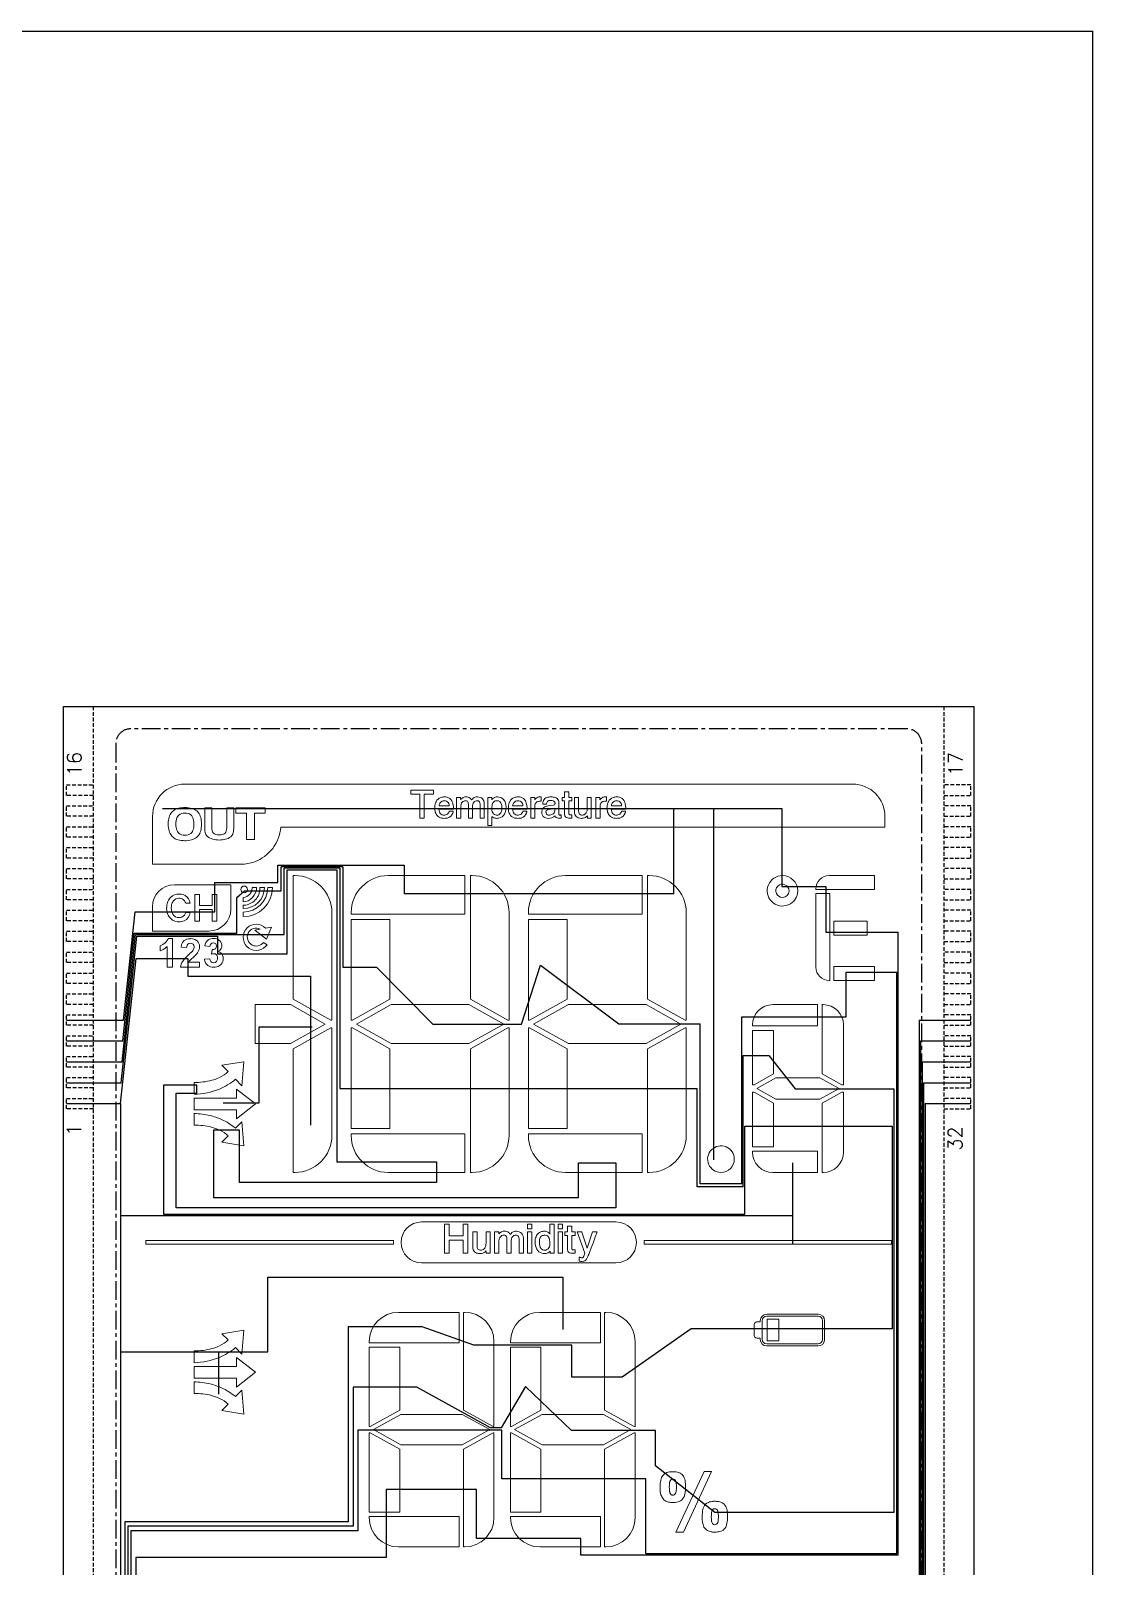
# Model space of a CAD drawing. Header units: millimetres. Extents: x 406 to 1082, y -777 to -474.
# Drawn here: x 823.5 to 894.7, y -701.9 to -599 of the extents above; entities that cross this region are included whole.
import ezdxf
from ezdxf.enums import TextEntityAlignment as Align

# ---------------------------------------------------------------- set-up
doc = ezdxf.new("R2010")
doc.units = ezdxf.units.MM
doc.linetypes.add('CENTER', pattern=[2, 1.25, -0.25, 0.25, -0.25])
doc.linetypes.add('HIDDEN', pattern=[0.375, 0.25, -0.125])
doc.layers.add('COM', color=1, linetype='Continuous')
doc.layers.add('SPEC', color=2, linetype='Continuous')
doc.styles.add('ROMANS', font='ROMANS.shx')

msp = doc.modelspace()

# ---------------------------------------------------------------- linework, layer by layer
msp.add_lwpolyline([(886.711, -644.302), (886.711, -729.302), (825.711, -729.302), (825.711, -644.302)], close=True)
at = {"linetype": 'HIDDEN'}
for points in [[(827.711, -729.302), (827.711, -644.302)], [(884.711, -729.302), (884.711, -644.302)], [(827.711, -650.262), (825.911, -650.262), (825.911, -649.562), (827.711, -649.562)], [(884.711, -650.262), (886.511, -650.262), (886.511, -649.562), (884.711, -649.562)], [(827.711, -651.662), (825.911, -651.662), (825.911, -650.962), (827.711, -650.962)], [(884.711, -651.662), (886.511, -651.662), (886.511, -650.962), (884.711, -650.962)], [(827.711, -653.062), (825.911, -653.062), (825.911, -652.362), (827.711, -652.362)], [(884.711, -653.062), (886.511, -653.062), (886.511, -652.362), (884.711, -652.362)], [(827.711, -654.462), (825.911, -654.462), (825.911, -653.762), (827.711, -653.762)], [(884.711, -654.462), (886.511, -654.462), (886.511, -653.762), (884.711, -653.762)], [(827.711, -655.862), (825.911, -655.862), (825.911, -655.162), (827.711, -655.162)], [(884.711, -655.862), (886.511, -655.862), (886.511, -655.162), (884.711, -655.162)], [(827.711, -657.262), (825.911, -657.262), (825.911, -656.562), (827.711, -656.562)], [(884.711, -657.262), (886.511, -657.262), (886.511, -656.562), (884.711, -656.562)], [(827.711, -658.662), (825.911, -658.662), (825.911, -657.962), (827.711, -657.962)], [(884.711, -658.662), (886.511, -658.662), (886.511, -657.962), (884.711, -657.962)], [(827.711, -660.062), (825.911, -660.062), (825.911, -659.362), (827.711, -659.362)], [(884.711, -660.062), (886.511, -660.062), (886.511, -659.362), (884.711, -659.362)], [(827.711, -661.462), (825.911, -661.462), (825.911, -660.762), (827.711, -660.762)], [(884.711, -661.462), (886.511, -661.462), (886.511, -660.762), (884.711, -660.762)], [(827.711, -662.862), (825.911, -662.862), (825.911, -662.162), (827.711, -662.162)], [(884.711, -662.862), (886.511, -662.862), (886.511, -662.162), (884.711, -662.162)], [(827.711, -664.262), (825.911, -664.262), (825.911, -663.562), (827.711, -663.562)], [(884.711, -664.262), (886.511, -664.262), (886.511, -663.562), (884.711, -663.562)], [(827.711, -665.662), (825.911, -665.662), (825.911, -664.962), (827.711, -664.962)], [(884.711, -665.662), (886.511, -665.662), (886.511, -664.962), (884.711, -664.962)], [(827.711, -667.062), (825.911, -667.062), (825.911, -666.362), (827.711, -666.362)], [(884.711, -667.062), (886.511, -667.062), (886.511, -666.362), (884.711, -666.362)], [(827.711, -668.462), (825.911, -668.462), (825.911, -667.762), (827.711, -667.762)], [(884.711, -668.462), (886.511, -668.462), (886.511, -667.762), (884.711, -667.762)], [(827.711, -669.862), (825.911, -669.862), (825.911, -669.162), (827.711, -669.162)], [(884.711, -669.862), (886.511, -669.862), (886.511, -669.162), (884.711, -669.162)], [(827.711, -671.262), (825.911, -671.262), (825.911, -670.562), (827.711, -670.562)], [(884.711, -671.262), (886.511, -671.262), (886.511, -670.562), (884.711, -670.562)]]:
    msp.add_lwpolyline(points, dxfattribs=at)
at = {"linetype": 'CENTER'}
msp.add_lwpolyline([(829.211, -646.802), (829.211, -726.802, 0.4142136), (830.211, -727.802), (882.211, -727.802, 0.4142136), (883.211, -726.802), (883.211, -646.802, 0.4142136), (882.211, -645.802), (830.211, -645.802, 0.4142136)], format="xyb", close=True, dxfattribs=at)
at = {"lineweight": 9}
for points in [[(837.593, -654.87, 0.0871092), (838.504, -654.711, 0.2946703), (840.264, -652.393), (880.749, -652.393), (880.749, -651.671, 0.4141296), (878.584, -649.506), (833.84, -649.506, 0.4141209), (831.675, -651.671), (831.675, -654.87)], [(859.776, -650.636), (859.557, -650.636), (859.557, -651.476), (859.557, -651.484), (859.558, -651.491, 0.3059081), (859.601, -651.552, 0.0980566), (859.662, -651.561), (859.776, -651.561), (859.776, -651.78), (859.583, -651.78, -0.0446054), (859.49, -651.772, -0.1571167), (859.344, -651.7, -0.1693673), (859.281, -651.558, -0.0394879), (859.279, -651.495), (859.279, -650.636), (859.11, -650.636), (859.11, -650.398), (859.279, -650.398), (859.279, -650.03), (859.557, -650.03), (859.557, -650.398), (859.776, -650.398)], [(851.229, -651.581, 0.0370069), (851.305, -651.57, 0.2429211), (851.528, -651.398, 0.0434346), (851.553, -651.331), (851.558, -651.313), (851.826, -651.313), (851.82, -651.342, -0.2067618), (851.572, -651.725, -0.1032395), (851.384, -651.787, -0.0377181), (851.199, -651.8, -0.0722523), (850.968, -651.76, -0.1862673), (850.68, -651.527, -0.0984507), (850.589, -651.245, -0.0237574), (850.578, -651.129, -0.0780408), (850.639, -650.766, -0.0295792), (850.673, -650.685, -0.2001827), (850.989, -650.402, -0.0792773), (851.238, -650.358, -0.0606487), (851.408, -650.38, -0.2130731), (851.728, -650.635, -0.0851086), (851.82, -650.917, -0.0383409), (851.84, -651.168), (851.841, -651.193), (850.866, -651.193, 0.0767898), (850.896, -651.373, 0.2384183), (851.073, -651.557, 0.0874784)], [(851.209, -650.616, 0.0352199), (851.139, -650.627, 0.2240954), (850.922, -650.791, 0.0898478), (850.869, -650.964), (851.56, -650.964, 0.0738911), (851.521, -650.803, 0.2720981), (851.293, -650.623, 0.0435445)], [(853.899, -651.78), (853.621, -651.78), (853.621, -650.9, 0.0223432), (853.62, -650.841, 0.1151529), (853.584, -650.7, 0.0641145), (853.557, -650.666, 0.1750624), (853.447, -650.617, 0.0452947), (853.398, -650.616, 0.0285811), (853.351, -650.624, 0.2370554), (853.159, -650.772, 0.0948176), (853.113, -650.951), (853.113, -651.78), (852.835, -651.78), (852.835, -650.84, 0.0735874), (852.821, -650.73, 0.2935156), (852.705, -650.621, 0.0535163), (852.651, -650.616, 0.0366851), (852.585, -650.624, 0.2307951), (852.385, -650.77, 0.1007714), (852.332, -650.958, 0.0202046), (852.327, -651.03), (852.327, -651.78), (852.049, -651.78), (852.049, -650.398), (852.318, -650.398), (852.318, -650.537, -0.2335848), (852.701, -650.358, -0.0288833), (852.757, -650.361, -0.1971162), (853.002, -650.492, -0.0448446), (853.05, -650.561, -0.0555893), (853.162, -650.454, -0.1656337), (853.438, -650.357), (853.457, -650.358, -0.0746218), (853.636, -650.396, -0.2255921), (853.863, -650.63, -0.0816605), (853.899, -650.839)], [(854.779, -650.358, -0.0648928), (854.967, -650.392, -0.1926901), (855.257, -650.63, -0.0966706), (855.351, -650.93, -0.0218144), (855.361, -651.048, -0.0781946), (855.294, -651.418, -0.0343251), (855.253, -651.51, -0.229454), (854.886, -651.783, -0.0447028), (854.75, -651.8, -0.0254463), (854.687, -651.796, -0.1828123), (854.416, -651.671), (854.416, -652.287), (854.148, -652.287), (854.148, -650.398), (854.406, -650.398), (854.406, -650.552, -0.033171), (854.452, -650.497, -0.2137865)], [(854.74, -650.616, 0.033145), (854.689, -650.619, 0.2103507), (854.505, -650.726, 0.0989126), (854.435, -650.882, 0.0625653), (854.406, -651.158, 0.0750688), (854.437, -651.352, 0.2662662), (854.663, -651.566, 0.0457063), (854.751, -651.581, 0.0306271), (854.8, -651.577, 0.2525837), (855.015, -651.422, 0.0966536), (855.077, -651.189, 0.0200891), (855.083, -651.088, 0.0218403), (855.081, -650.992, 0.1116626), (855.019, -650.759, 0.0623045), (854.976, -650.701, 0.1704659), (854.803, -650.62, 0.0339054)], [(855.799, -651.193, 0.0767898), (855.828, -651.373, 0.2384183), (856.006, -651.557, 0.0874784), (856.161, -651.581, 0.0370069), (856.238, -651.57, 0.2429211), (856.461, -651.398, 0.0434346), (856.486, -651.331), (856.491, -651.313), (856.758, -651.313), (856.753, -651.342, -0.2067618), (856.504, -651.725, -0.1032395), (856.316, -651.787, -0.0377181), (856.132, -651.8, -0.0722523), (855.901, -651.76, -0.1862673), (855.613, -651.527, -0.0984507), (855.521, -651.245, -0.0237574), (855.511, -651.129, -0.0780408), (855.571, -650.766, -0.0295792), (855.606, -650.685, -0.2001827), (855.921, -650.402, -0.0792773), (856.171, -650.358, -0.0606487), (856.341, -650.38, -0.2130731), (856.66, -650.635, -0.0851086), (856.752, -650.917, -0.0383409), (856.773, -651.168), (856.773, -651.193)], [(856.142, -650.616, 0.0352199), (856.072, -650.627, 0.2240954), (855.854, -650.791, 0.0898478), (855.802, -650.964), (856.493, -650.964, 0.0738911), (856.454, -650.803, 0.2720981), (856.225, -650.623, 0.0435445)], [(857.718, -650.656), (857.603, -650.656, 0.0660722), (857.487, -650.677, 0.2225021), (857.322, -650.83, 0.086201), (857.29, -650.98), (857.29, -651.78), (857.012, -651.78), (857.012, -650.398), (857.28, -650.398), (857.28, -650.565, -0.054473), (857.367, -650.465, -0.1933962), (857.634, -650.358, -0.1050475), (857.679, -650.368), (857.718, -650.368)], [(859.06, -651.78), (858.986, -651.78, -0.0849996), (858.855, -651.787, -0.1173174), (858.731, -651.749, -0.06037), (858.7, -651.723, -0.1553075), (858.656, -651.63, -0.1861213), (858.19, -651.8, -0.0737311), (857.995, -651.763, -0.2680588), (857.762, -651.505, -0.0455964), (857.749, -651.408, -0.0377854), (857.757, -651.318, -0.2434006), (857.965, -651.03, -0.084849), (858.177, -650.965), (858.546, -650.925, 0.352044), (858.639, -650.835, 0.0482908), (858.643, -650.79, 0.2795521), (858.563, -650.64, 0.098485), (858.454, -650.603, 0.0721109), (858.275, -650.602, 0.030333), (858.236, -650.611, 0.2865378), (858.085, -650.77, 0.0431653), (858.075, -650.832), (858.074, -650.855), (857.818, -650.855), (857.818, -650.83, -0.0662702), (857.841, -650.67, -0.2084757), (858.035, -650.43, -0.1016325), (858.289, -650.362, -0.0222196), (858.389, -650.358, -0.0795902), (858.654, -650.406, -0.034289), (858.715, -650.435, -0.2338171), (858.893, -650.681, -0.0401185), (858.901, -650.76), (858.901, -651.526, 0.0460385), (858.903, -651.546, 0.2661434), (858.926, -651.576, 0.1001883), (858.956, -651.581), (858.982, -651.581, -0.0687775), (859.036, -651.571), (859.06, -651.571)], [(858.036, -651.377, 0.0641094), (858.046, -651.458, 0.2559658), (858.14, -651.565, 0.091977), (858.24, -651.581, 0.0893706), (858.467, -651.528, 0.2783813), (858.633, -651.296), (858.633, -651.118, -0.0543915), (858.392, -651.178), (858.293, -651.193, 0.0846469), (858.136, -651.227, 0.0349856), (858.108, -651.242, 0.274835)], [(861.069, -650.398), (861.069, -651.78), (860.811, -651.78), (860.811, -651.62, -0.1936753), (860.525, -651.791, -0.0434189), (860.421, -651.8), (860.398, -651.8, -0.0767811), (860.194, -651.761, -0.2306986), (859.975, -651.544, -0.0806607), (859.946, -651.378), (859.946, -650.398), (860.224, -650.398), (860.224, -651.307, 0.1001322), (860.251, -651.465, 0.2115872), (860.354, -651.565, 0.0930094), (860.458, -651.581, 0.0384247), (860.524, -651.574, 0.2240954), (860.727, -651.436, 0.1015477), (860.793, -651.231, 0.0191729), (860.801, -651.156), (860.801, -650.398)], [(862.084, -650.656), (861.969, -650.656, 0.0660722), (861.853, -650.677, 0.2225021), (861.688, -650.83, 0.086201), (861.656, -650.98), (861.656, -651.78), (861.378, -651.78), (861.378, -650.398), (861.646, -650.398), (861.646, -650.565, -0.054473), (861.733, -650.465, -0.1933962), (862, -650.358, -0.1050475), (862.045, -650.368), (862.084, -650.368)], [(863.386, -651.193), (862.412, -651.193, 0.0769765), (862.441, -651.373, 0.2383717), (862.619, -651.557, 0.087331), (862.775, -651.581, 0.0369768), (862.852, -651.57, 0.2437931), (863.074, -651.399, 0.0436173), (863.099, -651.331), (863.104, -651.313), (863.371, -651.313), (863.366, -651.341, -0.2073763), (863.117, -651.725, -0.1039185), (862.93, -651.787, -0.0376428), (862.745, -651.8, -0.072254), (862.515, -651.76, -0.1859131), (862.226, -651.527, -0.0983465), (862.135, -651.245, -0.0237614), (862.124, -651.13, -0.077701), (862.185, -650.766, -0.0294773), (862.219, -650.685, -0.1999693), (862.535, -650.402, -0.0793938), (862.784, -650.358, -0.0605653), (862.954, -650.38, -0.2132511), (863.274, -650.635, -0.0852939), (863.366, -650.917, -0.0384156), (863.386, -651.168)], [(862.755, -650.616, 0.0352199), (862.685, -650.627, 0.2240954), (862.468, -650.791, 0.0898478), (862.415, -650.964), (863.106, -650.964, 0.0742199), (863.067, -650.803, 0.2722055), (862.838, -650.623, 0.0434684)], [(833.148, -656.249, 0.4141272), (831.675, -657.723), (831.675, -659.353), (835.447, -659.353, 0.4141272), (836.921, -657.879), (836.921, -656.249)], [(837.588, -656.56, -0.4141418), (837.813, -656.336, -0.4141418), (838.037, -656.56, -1)], [(839.395, -656.438, -0.4133164), (837.755, -658.078), (837.749, -658.078), (837.749, -658.386), (837.752, -658.387, 0.4136352), (839.703, -656.438)], [(838.173, -656.899, -0.191568), (837.76, -657.097), (837.754, -657.098), (837.754, -657.403, 0.1772311), (838.352, -657.125), (838.381, -657.094, 0.190199), (838.651, -656.438), (838.347, -656.438), (838.345, -656.474, -0.1908483)], [(838.869, -656.491, -0.1960727), (838.561, -657.263, -0.1963936), (837.81, -657.619), (837.755, -657.62), (837.755, -657.849, 0.4133654), (839.166, -656.437), (838.867, -656.437)], [(841.099, -655.632), (841.099, -663.925), (843.611, -665.32), (843.692, -665.32), (843.692, -658.122, 0.4141282), (841.203, -655.632)], [(844.983, -658.122), (844.983, -658.225), (852.61, -658.225), (852.61, -655.632), (847.473, -655.632, 0.4141339)], [(852.97, -655.632), (852.97, -663.925), (855.483, -665.32), (855.563, -665.32), (855.563, -658.122, 0.4141343), (853.074, -655.632)], [(859.344, -655.632, 0.4141339), (856.854, -658.122), (856.854, -658.225), (864.481, -658.225), (864.481, -655.632)], [(864.841, -655.632), (864.841, -663.925), (867.354, -665.32), (867.435, -665.32), (867.435, -658.122, 0.4141343), (864.945, -655.632)], [(874.903, -656.654, -2.414661), (873.881, -655.632, -0.4141364)], [(873.881, -657.099, -2.414768), (874.325, -656.654, -0.4141321)], [(876.119, -656.531), (876.119, -656.568), (880.036, -656.568), (880.036, -655.632), (877.017, -655.632, 0.4141346)], [(833.444, -658.73, -0.0372086), (833.314, -658.72, -0.2088208), (832.792, -658.398, -0.1229838), (832.63, -657.959, -0.0895234), (832.653, -657.518, -0.0875417), (832.783, -657.218, -0.2106314), (833.3, -656.884, -0.1140221), (833.719, -656.913, -0.2344311), (834.158, -657.33, -0.0527074), (834.199, -657.49), (833.895, -657.49, 0.0398684), (833.865, -657.407, 0.256206), (833.548, -657.16, 0.0449987), (833.444, -657.151, 0.2451777), (833.064, -657.341, 0.1026789), (832.956, -657.582, 0.106525), (832.952, -658.002, 0.0858546), (833.039, -658.224, 0.2693078), (833.444, -658.452, 0.0440129), (833.543, -658.443, 0.2473547), (833.87, -658.197, 0.0608754), (833.898, -658.11), (834.204, -658.11, -0.2693817), (833.784, -658.665, -0.1016228)], [(876.119, -656.837), (876.119, -661.771, 0.4141356), (877.017, -662.67), (877.055, -662.67), (877.055, -656.837)], [(839.238, -660.395, 0.0473747), (839.345, -660.269), (839.105, -660.109, -0.3655924), (838.354, -660.292, -0.414149), (838.085, -659.49, -0.4141292), (838.887, -659.22), (838.521, -659.285), (839.313, -659.893), (839.656, -659.084), (839.252, -659.156, 0.4141394), (838.012, -659.142, 0.4141402), (837.998, -660.381, 0.4141294)], [(876.238, -664.283), (873.234, -664.283, 0.414124), (871.871, -665.646), (871.871, -665.703), (876.238, -665.703)], [(876.604, -664.283), (876.547, -664.283), (876.547, -668.929), (877.86, -669.659), (877.967, -669.659), (877.967, -665.646, 0.4141194)], [(841.099, -675.527), (841.203, -675.527, 0.4141277), (843.692, -673.038), (843.692, -665.839), (843.611, -665.839), (841.099, -667.235)], [(852.97, -675.527), (853.074, -675.527, 0.4141339), (855.563, -673.038), (855.563, -665.839), (855.483, -665.839), (852.97, -667.235)], [(867.354, -665.839), (864.841, -667.235), (864.841, -675.527), (864.945, -675.527, 0.4141339), (867.435, -673.038), (867.435, -665.839)], [(836.154, -669.938, 0.0353371), (836.707, -669.663, 0.0446225), (837.24, -669.284), (837.648, -669.718), (837.794, -668.119), (836.321, -668.349), (836.731, -668.772, -0.0872548), (836.171, -669.162, -0.0437307), (835.653, -669.352, -0.0622478), (834.464, -669.505), (834.464, -670.292, 0.0864883)], [(876.547, -670.883), (876.547, -675.529), (876.604, -675.529, 0.4141185), (877.967, -674.166), (877.967, -670.154), (877.86, -670.154)], [(836.171, -672.689, -0.0890301), (836.731, -673.079), (836.321, -673.501), (837.794, -673.732), (837.648, -672.134), (837.24, -672.568, 0.0685659), (836.298, -671.976, 0.0482334), (835.528, -671.711, 0.0398014), (834.464, -671.578), (834.464, -672.356, -0.0679718), (835.623, -672.491, -0.0459294)], [(844.983, -672.934), (844.983, -673.038, 0.4141343), (847.473, -675.527), (852.61, -675.527), (852.61, -672.934)], [(856.854, -672.934), (856.854, -673.038, 0.4141343), (859.344, -675.527), (864.481, -675.527), (864.481, -672.934)], [(869.76, -675.528, -2.4147199), (870.653, -674.635, -0.4141359)], [(876.238, -674.109), (871.871, -674.109), (871.871, -674.166, 0.4141256), (873.234, -675.529), (876.238, -675.529)], [(849.702, -678.843, 0.4141317), (848.332, -680.213, 0.41412), (849.702, -681.584), (862.721, -681.584, 0.4141304), (864.092, -680.213, 0.4141421), (862.721, -678.843)], [(858.578, -680.944), (858.311, -680.944), (858.311, -680.809, -0.1857359), (858.04, -680.957, -0.0398016), (857.941, -680.965, -0.062601), (857.75, -680.935, -0.1994728), (857.424, -680.677, -0.080211), (857.331, -680.421, -0.0408194), (857.303, -680.183, -0.0807621), (857.37, -679.832, -0.0287766), (857.404, -679.759, -0.1851882), (857.684, -679.507, -0.079826), (857.908, -679.462, -0.1764781), (858.221, -679.578, -0.0372204), (858.3, -679.652), (858.3, -678.994), (858.578, -678.994)], [(854.299, -680.944), (854.032, -680.944), (854.032, -680.776, -0.2022052), (853.718, -680.958, -0.0373862), (853.624, -680.965), (853.598, -680.965, -0.0771179), (853.386, -680.925, -0.2230688), (853.161, -680.709, -0.0872839), (853.128, -680.525), (853.128, -679.503), (853.416, -679.503), (853.416, -680.452, 0.1019513), (853.445, -680.616, 0.2718278), (853.603, -680.734, 0.0417593), (853.661, -680.739, 0.0322002), (853.721, -680.733, 0.2230069), (853.938, -680.595, 0.1046555), (854.011, -680.385, 0.0225802), (854.021, -680.294), (854.021, -679.503), (854.299, -679.503)], [(856.233, -680.026, 0.0224772), (856.233, -679.965, 0.115913), (856.195, -679.817, 0.0645116), (856.167, -679.781, 0.1661262), (856.061, -679.732, 0.0381461), (856.014, -679.728), (856.007, -679.728), (855.999, -679.729, 0.0287049), (855.951, -679.737, 0.2370717), (855.749, -679.892, 0.0947445), (855.701, -680.08), (855.701, -680.944), (855.413, -680.944), (855.413, -679.964, 0.073453), (855.398, -679.849, 0.2935992), (855.276, -679.734, 0.053587), (855.219, -679.729, 0.0366502), (855.151, -679.738, 0.2307724), (854.941, -679.89, 0.1009418), (854.885, -680.087, 0.0202476), (854.881, -680.162), (854.881, -680.944), (854.592, -680.944), (854.592, -679.503), (854.87, -679.503), (854.87, -679.65, -0.2346799), (855.271, -679.461, -0.0289815), (855.33, -679.465, -0.1982982), (855.586, -679.602, -0.0452392), (855.636, -679.674, -0.0594676), (855.759, -679.558, -0.173408), (856.062, -679.462, -0.0747801), (856.248, -679.501, -0.2262586), (856.485, -679.745, -0.0816665), (856.522, -679.963), (856.522, -680.944), (856.233, -680.944)], [(857.951, -679.729, 0.028257), (857.894, -679.732, 0.1738066), (857.703, -679.818, 0.1166314), (857.624, -679.955, 0.0857098), (857.591, -680.223, 0.068715), (857.634, -680.488, 0.0369916), (857.663, -680.558, 0.2394821), (857.882, -680.731, 0.0374432), (857.942, -680.739, 0.0384111), (858.024, -680.724, 0.2578203), (858.265, -680.505, 0.0830756), (858.3, -680.295, 0.0652167), (858.266, -679.995, 0.0691602), (858.214, -679.869, 0.2283956), (858.014, -679.734, 0.0413545)], [(860.001, -679.749), (859.773, -679.749), (859.773, -680.628), (859.773, -680.636), (859.774, -680.644, 0.3063573), (859.819, -680.708, 0.0979138), (859.883, -680.718), (860.001, -680.718), (860.001, -680.944), (859.8, -680.944, -0.04486), (859.703, -680.936, -0.1565868), (859.551, -680.861, -0.169498), (859.487, -680.713, -0.039098), (859.485, -680.648), (859.485, -679.749), (859.308, -679.749), (859.308, -679.503), (859.485, -679.503), (859.485, -679.118), (859.773, -679.118), (859.773, -679.503), (860.001, -679.503)], [(861.45, -679.536, 0.0091527), (861.305, -679.941), (861.189, -680.26), (861.071, -680.579), (860.951, -680.897, -0.0120614), (860.84, -681.156, -0.0336797), (860.745, -681.336, -0.075617), (860.696, -681.394, -0.1677939), (860.565, -681.47, -0.0726062), (860.377, -681.484), (860.376, -681.484, -0.1014928), (860.275, -681.461), (860.26, -681.455), (860.26, -681.206), (860.284, -681.206, -0.1872411), (860.318, -681.22, 0.0755878), (860.419, -681.237), (860.428, -681.239, 0.2049529), (860.48, -681.237, 0.1103256), (860.526, -681.197, 0.0694657), (860.595, -681.073, 0.0242038), (860.643, -680.941), (860.125, -679.503), (860.437, -679.503), (860.443, -679.52), (860.798, -680.606), (861.149, -679.503), (861.463, -679.503)], [(846.192, -686.867), (846.192, -686.949), (852.218, -686.949), (852.218, -684.9), (848.159, -684.9, 0.4141341)], [(852.503, -684.9), (852.503, -691.452), (854.488, -692.555), (854.552, -692.555), (854.552, -686.867, 0.4141341), (852.585, -684.9)], [(855.653, -686.867), (855.653, -686.949), (861.679, -686.949), (861.679, -684.9), (857.62, -684.9, 0.4141341)], [(861.963, -684.9), (861.963, -691.452), (863.949, -692.555), (864.013, -692.555), (864.013, -686.867, 0.4141341), (862.045, -684.9)], [(876.27, -685.027), (872.823, -685.027, 0.4133956), (872.39, -685.46), (872.39, -685.544), (872.164, -685.544, 0.4141365), (871.983, -685.724), (871.983, -686.447, 0.4141299), (872.164, -686.627), (872.39, -686.627), (872.39, -686.716, 0.4133988), (872.823, -687.149), (876.27, -687.149, 0.4133716), (876.703, -686.716), (876.703, -685.46, 0.4133716)], [(876.27, -687.014), (872.823, -687.014, -0.4134888), (872.525, -686.716), (872.525, -685.46, -0.413501), (872.823, -685.162), (876.27, -685.162, -0.4135403), (876.568, -685.46), (876.568, -686.716, -0.4135403)], [(836.171, -687.143, -0.0437307), (835.653, -687.334, -0.0622478), (834.464, -687.486), (834.464, -688.273, 0.0864883), (836.154, -687.919, 0.0353371), (836.707, -687.644, 0.0446225), (837.24, -687.265), (837.648, -687.699), (837.794, -686.1), (836.321, -686.331), (836.731, -686.753, -0.0872548)], [(836.298, -689.958, 0.0482334), (835.528, -689.692, 0.0398014), (834.464, -689.559), (834.464, -690.337, -0.0679718), (835.623, -690.472, -0.0459294), (836.171, -690.671, -0.0890301), (836.731, -691.061), (836.321, -691.483), (837.794, -691.713), (837.648, -690.115), (837.24, -690.549, 0.0685659)], [(852.503, -694.068), (852.503, -700.62), (852.585, -700.62, 0.4141341), (854.552, -698.653), (854.552, -692.965), (854.488, -692.965)], [(861.963, -694.068), (861.963, -700.62), (862.045, -700.62, 0.4141341), (864.013, -698.653), (864.013, -692.965), (863.949, -692.965)], [(866.175, -697.594), (866.137, -697.58, -0.1339508), (865.878, -697.403, -0.1025514), (865.742, -697.128, -0.0632424), (865.682, -696.674), (865.681, -696.619), (865.681, -696.606), (865.681, -696.551), (865.683, -696.498), (865.685, -696.447, -0.0643588), (865.751, -696.056, -0.1324688), (865.926, -695.762, -0.1250843), (866.225, -695.61, -0.0639649), (866.588, -695.577, -0.0787069), (866.937, -695.637, -0.1488955), (867.214, -695.837, -0.0274428), (867.265, -695.919, -0.0801137), (867.367, -696.251, -0.0610197), (867.38, -696.862, -0.0516939), (867.323, -697.156), (867.311, -697.191, -0.1018275), (867.172, -697.43, -0.1285868), (866.888, -697.596, -0.0801347), (866.486, -697.641, -0.0711959)], [(866.752, -696.907, -0.0571083), (866.718, -697.029), (866.702, -697.059), (866.678, -697.091), (866.649, -697.115), (866.616, -697.133), (866.578, -697.143), (866.537, -697.146), (866.501, -697.144), (866.462, -697.135), (866.429, -697.119), (866.399, -697.096), (866.375, -697.066, -0.0997243), (866.326, -696.934), (866.319, -696.897, -0.0207675), (866.305, -696.767), (866.303, -696.716, -0.0471644), (866.32, -696.312), (866.327, -696.276, -0.079443), (866.371, -696.158), (866.394, -696.127), (866.423, -696.103), (866.456, -696.085, -0.1204659), (866.571, -696.074), (866.609, -696.083), (866.643, -696.099), (866.672, -696.122, -0.1170759), (866.729, -696.217), (866.738, -696.246, -0.0581163), (866.772, -696.548, -0.0431886)], [(870.078, -697.905, 0.1958052), (869.749, -697.623, 0.0761133), (869.451, -697.566), (869.401, -697.563), (869.35, -697.562), (869.316, -697.562), (869.266, -697.564), (869.217, -697.568, 0.07373), (868.926, -697.633, 0.1978594), (868.603, -697.944, 0.0753701), (868.512, -698.294, 0.0663383), (868.519, -698.954, 0.0809523), (868.621, -699.286, 0.1134718), (868.786, -699.481, 0.051572), (868.913, -699.552, 0.0701802), (869.155, -699.615), (869.201, -699.621), (869.249, -699.625, 0.0188081), (869.387, -699.627), (869.437, -699.625, 0.0835128), (869.777, -699.557), (869.811, -699.541, 0.0904608), (869.985, -699.418, 0.1105234), (870.136, -699.147, 0.0684338), (870.203, -698.704, 0.0472932), (870.18, -698.237, 0.0800972)], [(846.192, -698.571), (846.192, -698.653, 0.4141341), (848.159, -700.62), (852.218, -700.62), (852.218, -698.571)], [(855.653, -698.571), (855.653, -698.653, 0.4141341), (857.62, -700.62), (861.679, -700.62), (861.679, -698.571)], [(869.581, -698.763), (869.577, -698.81, -0.0549024), (869.542, -698.989, -0.158432), (869.46, -699.101), (869.427, -699.118, -0.163158), (869.276, -699.122), (869.242, -699.106), (869.212, -699.083), (869.187, -699.054, -0.1010268), (869.146, -698.958, -0.0425744), (869.122, -698.806), (869.118, -698.759), (869.116, -698.708, -0.046268), (869.133, -698.298, -0.057955), (869.166, -698.176), (869.182, -698.145), (869.206, -698.114), (869.235, -698.089), (869.268, -698.072, -0.1288059), (869.385, -698.06), (869.422, -698.07), (869.456, -698.087), (869.485, -698.11), (869.511, -698.14, -0.1008725), (869.56, -698.271), (869.567, -698.307, -0.05209)]]:
    msp.add_lwpolyline(points, format="xyb", close=True, dxfattribs=at)
for points in [[(850.498, -650.168), (849.881, -650.168), (849.881, -651.78), (849.593, -651.78), (849.593, -650.168), (848.977, -650.168), (848.977, -649.91), (850.498, -649.91)], [(833.716, -653.294), (833.597, -653.283), (833.487, -653.266), (833.383, -653.241), (833.287, -653.209), (833.2, -653.17), (833.12, -653.124), (833.049, -653.07), (832.998, -653.023), (832.942, -652.959), (832.892, -652.889), (832.85, -652.811), (832.813, -652.725), (832.783, -652.632), (832.759, -652.531), (832.742, -652.424), (832.732, -652.309), (832.727, -652.187), (832.727, -652.165), (832.73, -652.043), (832.741, -651.93), (832.759, -651.824), (832.784, -651.724), (832.816, -651.632), (832.854, -651.547), (832.9, -651.469), (832.954, -651.399), (833.002, -651.346), (833.07, -651.289), (833.144, -651.237), (833.227, -651.193), (833.317, -651.157), (833.416, -651.127), (833.521, -651.105), (833.633, -651.088), (833.754, -651.081), (833.843, -651.078), (833.969, -651.082), (834.088, -651.093), (834.199, -651.11), (834.302, -651.135), (834.397, -651.167), (834.485, -651.206), (834.564, -651.254), (834.637, -651.306), (834.685, -651.35), (834.742, -651.413), (834.792, -651.485), (834.836, -651.564), (834.873, -651.65), (834.904, -651.744), (834.927, -651.844), (834.944, -651.952), (834.954, -652.066), (834.957, -652.187), (834.954, -652.308), (834.943, -652.424), (834.927, -652.531), (834.903, -652.632), (834.873, -652.725), (834.836, -652.812), (834.792, -652.89), (834.742, -652.962), (834.685, -653.025), (834.618, -653.084), (834.544, -653.136), (834.462, -653.18), (834.372, -653.218), (834.275, -653.247), (834.169, -653.271), (834.057, -653.287), (833.936, -653.295), (833.843, -653.298)], [(835.642, -651.094), (835.174, -651.094), (835.174, -652.459), (835.179, -652.573), (835.189, -652.669), (835.203, -652.75), (835.211, -652.78), (835.249, -652.879), (835.301, -652.957), (835.367, -653.024), (835.449, -653.086), (835.54, -653.137), (835.64, -653.179), (835.711, -653.201), (835.807, -653.223), (835.911, -653.238), (836.024, -653.247), (836.145, -653.25), (836.243, -653.248), (836.358, -653.24), (836.464, -653.226), (836.561, -653.205), (836.65, -653.179), (836.739, -653.143), (836.83, -653.091), (836.913, -653.029), (836.987, -652.957), (837.004, -652.934), (837.052, -652.85), (837.086, -652.744), (837.095, -652.7), (837.107, -652.609), (837.115, -652.503), (837.117, -652.382), (837.117, -651.094), (836.648, -651.094), (836.648, -652.371), (836.646, -652.424), (836.636, -652.543), (836.614, -652.644), (836.58, -652.726), (836.535, -652.789), (836.467, -652.841), (836.379, -652.877), (836.272, -652.899), (836.145, -652.906), (836.141, -652.906), (836.014, -652.899), (835.908, -652.876), (835.821, -652.84), (835.756, -652.787), (835.736, -652.765), (835.694, -652.695), (835.665, -652.606), (835.647, -652.498), (835.642, -652.371)], [(839.222, -651.455), (838.501, -651.455), (838.501, -653.218), (837.98, -653.218), (837.98, -651.455), (837.259, -651.455), (837.259, -651.094), (839.222, -651.094)], [(833.727, -652.922), (833.621, -652.9), (833.529, -652.863), (833.451, -652.812), (833.386, -652.745), (833.342, -652.679), (833.306, -652.6), (833.278, -652.51), (833.257, -652.408), (833.245, -652.293), (833.242, -652.167), (833.244, -652.082), (833.255, -651.968), (833.274, -651.864), (833.304, -651.773), (833.342, -651.692), (833.39, -651.623), (833.451, -651.564), (833.529, -651.512), (833.621, -651.473), (833.726, -651.451), (833.843, -651.444), (833.953, -651.45), (834.059, -651.471), (834.152, -651.507), (834.232, -651.559), (834.299, -651.625), (834.338, -651.682), (834.377, -651.76), (834.407, -651.849), (834.429, -651.949), (834.442, -652.062), (834.446, -652.187), (834.443, -652.291), (834.431, -652.405), (834.411, -652.507), (834.382, -652.599), (834.344, -652.678), (834.299, -652.746), (834.236, -652.81), (834.157, -652.862), (834.065, -652.899), (833.96, -652.921), (833.843, -652.929)], [(835.671, -658.699), (835.671, -657.916), (834.82, -657.916), (834.82, -658.699), (834.516, -658.699), (834.516, -656.903), (834.82, -656.903), (834.82, -657.64), (835.671, -657.64), (835.671, -656.903), (835.975, -656.903), (835.975, -658.699)], [(844.983, -658.585), (844.983, -665.32), (845.064, -665.32), (847.577, -663.925), (847.577, -658.585)], [(856.854, -658.585), (856.854, -665.32), (856.935, -665.32), (859.448, -663.925), (859.448, -658.585)], [(877.324, -658.683), (877.324, -659.619), (879.556, -659.619), (879.556, -658.683)], [(832.303, -660.625), (832.398, -660.579), (832.488, -660.525), (832.573, -660.463), (832.652, -660.395), (832.652, -661.765), (833.016, -661.765), (833.016, -659.861), (832.721, -659.861), (832.695, -659.921), (832.643, -660.008), (832.575, -660.09), (832.492, -660.163), (832.455, -660.191), (832.36, -660.256), (832.269, -660.306), (832.183, -660.341), (832.183, -660.67), (832.202, -660.665)], [(833.962, -660.413), (833.959, -660.459), (833.596, -660.423), (833.617, -660.303), (833.648, -660.198), (833.693, -660.109), (833.75, -660.035), (833.799, -659.991), (833.882, -659.939), (833.975, -659.899), (834.076, -659.874), (834.187, -659.862), (834.226, -659.861), (834.343, -659.868), (834.447, -659.89), (834.542, -659.926), (834.624, -659.976), (834.667, -660.012), (834.736, -660.091), (834.786, -660.18), (834.816, -660.276), (834.828, -660.382), (834.828, -660.389), (834.819, -660.496), (834.794, -660.597), (834.782, -660.632), (834.739, -660.721), (834.682, -660.811), (834.636, -660.875), (834.584, -660.936), (834.511, -661.01), (834.418, -661.099), (834.399, -661.117), (834.293, -661.216), (834.218, -661.287), (834.181, -661.327), (834.115, -661.413), (834.105, -661.428), (834.828, -661.428), (834.828, -661.765), (833.554, -661.765), (833.571, -661.663), (833.6, -661.562), (833.643, -661.465), (833.677, -661.402), (833.72, -661.339), (833.774, -661.27), (833.84, -661.194), (833.919, -661.11), (834.01, -661.021), (834.087, -660.947), (834.196, -660.844), (834.282, -660.758), (834.345, -660.69), (834.386, -660.64), (834.388, -660.637), (834.439, -660.538), (834.461, -660.44), (834.463, -660.415), (834.446, -660.305), (834.399, -660.227), (834.315, -660.177), (834.217, -660.162), (834.111, -660.181), (834.036, -660.231), (833.989, -660.305)], [(835.943, -660.452), (835.884, -660.533), (835.863, -660.55), (835.774, -660.588), (835.659, -660.597), (835.618, -660.894), (835.687, -660.878), (835.786, -660.867), (835.881, -660.886), (835.965, -660.947), (835.981, -660.966), (836.024, -661.054), (836.038, -661.165), (836.037, -661.209), (836.013, -661.313), (835.963, -661.395), (835.957, -661.401), (835.873, -661.461), (835.773, -661.48), (835.68, -661.464), (835.594, -661.409), (835.582, -661.397), (835.531, -661.313), (835.503, -661.203), (835.152, -661.246), (835.155, -661.276), (835.181, -661.38), (835.221, -661.474), (835.276, -661.558), (835.349, -661.633), (835.382, -661.661), (835.467, -661.713), (835.56, -661.751), (835.664, -661.775), (835.776, -661.782), (835.864, -661.777), (835.966, -661.757), (836.062, -661.722), (836.149, -661.671), (836.229, -661.606), (836.273, -661.559), (836.334, -661.474), (836.377, -661.384), (836.403, -661.285), (836.412, -661.18), (836.4, -661.07), (836.368, -660.973), (836.314, -660.886), (836.243, -660.816), (836.156, -660.762), (836.054, -660.73), (836.152, -660.666), (836.228, -660.594), (836.283, -660.515), (836.315, -660.426), (836.326, -660.331), (836.325, -660.292), (836.304, -660.193), (836.261, -660.102), (836.193, -660.015), (836.15, -659.975), (836.069, -659.918), (835.977, -659.877), (835.876, -659.853), (835.764, -659.844), (835.681, -659.849), (835.578, -659.868), (835.481, -659.903), (835.437, -659.926), (835.352, -659.988), (835.286, -660.064), (835.247, -660.129), (835.209, -660.226), (835.179, -660.34), (835.514, -660.397), (835.542, -660.288), (835.594, -660.209), (835.653, -660.166), (835.753, -660.143), (835.819, -660.152), (835.905, -660.2), (835.94, -660.249), (835.962, -660.353)], [(877.324, -662.67), (880.036, -662.67), (880.036, -661.734), (877.324, -661.734)], [(843.248, -665.58), (840.914, -664.283), (838.555, -664.283), (838.555, -666.876), (840.914, -666.876)], [(852.874, -666.876), (855.208, -665.58), (852.874, -664.283), (847.673, -664.283), (845.339, -665.58), (847.673, -666.876)], [(864.745, -666.876), (867.079, -665.58), (864.745, -664.283), (859.544, -664.283), (857.21, -665.58), (859.544, -666.876)], [(845.064, -665.839), (844.983, -665.839), (844.983, -672.574), (847.577, -672.574), (847.577, -667.235)], [(856.854, -672.574), (859.448, -672.574), (859.448, -667.235), (856.935, -665.839), (856.854, -665.839)], [(873.291, -668.929), (873.291, -666.012), (871.871, -666.012), (871.871, -669.659), (871.977, -669.659)], [(876.391, -669.196), (873.447, -669.196), (872.169, -669.906), (873.447, -670.616), (876.391, -670.616), (877.669, -669.906)], [(837.308, -671.331), (837.307, -671.926), (838.577, -670.931), (837.307, -669.946), (837.307, -670.548), (834.464, -670.548), (834.464, -671.328)], [(871.871, -673.8), (873.291, -673.8), (873.291, -670.883), (871.977, -670.154), (871.871, -670.154)], [(852.803, -680.944), (852.494, -680.944), (852.494, -680.061), (851.547, -680.061), (851.547, -680.944), (851.238, -680.944), (851.238, -678.994), (851.547, -678.994), (851.547, -679.773), (852.494, -679.773), (852.494, -678.994), (852.803, -678.994)], [(857.093, -679.303), (856.805, -679.303), (856.805, -678.994), (857.093, -678.994)], [(859.149, -679.303), (858.861, -679.303), (858.861, -678.994), (859.149, -678.994)], [(847.809, -680.092), (831.233, -680.092), (831.233, -680.335), (847.809, -680.335)], [(857.093, -680.944), (856.805, -680.944), (856.805, -679.503), (857.093, -679.503)], [(859.149, -680.944), (858.861, -680.944), (858.861, -679.503), (859.149, -679.503)], [(881.19, -680.092), (864.614, -680.092), (864.614, -680.335), (881.19, -680.335)], [(872.857, -686.81), (873.64, -686.81), (873.64, -685.366), (872.857, -685.366)], [(846.192, -687.233), (846.192, -692.555), (846.256, -692.555), (848.241, -691.452), (848.241, -687.233)], [(855.653, -687.233), (855.653, -692.555), (855.717, -692.555), (857.702, -691.452), (857.702, -687.233)], [(837.307, -688.53), (834.464, -688.53), (834.464, -689.309), (837.308, -689.313), (837.307, -689.907), (838.577, -688.913), (837.307, -687.927)], [(852.427, -691.735), (848.317, -691.735), (846.473, -692.76), (848.317, -693.784), (852.427, -693.784), (854.271, -692.76)], [(861.887, -691.735), (857.778, -691.735), (855.934, -692.76), (857.778, -693.784), (861.887, -693.784), (863.732, -692.76)], [(846.192, -692.965), (846.192, -698.287), (848.241, -698.287), (848.241, -694.068), (846.256, -692.965)], [(855.717, -692.965), (855.653, -692.965), (855.653, -698.287), (857.702, -698.287), (857.702, -694.068)], [(868.64, -695.576), (866.747, -699.628), (867.249, -699.628), (869.137, -695.576)]]:
    msp.add_lwpolyline(points, close=True, dxfattribs=at)
at = {"layer": 'COM', "color": 6}
for p, q in [((832.343, -651.145), (873.837, -651.145)), ((866.594, -656.834), (866.594, -651.145)), ((869.254, -651.145), (869.254, -674.687)), ((873.837, -651.145), (873.837, -656.363)), ((840.062, -654.941), (848.524, -654.941)), ((840.062, -656.09), (840.062, -654.941)), ((848.524, -654.941), (848.524, -656.834)), ((835.838, -656.09), (840.062, -656.09)), ((835.838, -658.061), (835.838, -656.09)), ((873.837, -656.363), (876.79, -656.363)), ((876.79, -656.363), (876.79, -659.424)), ((848.524, -656.834), (866.594, -656.834)), ((829.727, -665.312), (830.501, -658.061)), ((830.501, -658.061), (835.838, -658.061)), ((876.79, -659.424), (881.64, -659.424)), ((881.64, -701.165), (881.64, -659.424)), ((825.911, -665.312), (829.727, -665.312)), ((883.04, -665.312), (883.04, -716.991)), ((853.379, -696.781), (847.324, -696.781)), ((847.324, -696.781), (847.324, -701.326)), ((853.379, -700.047), (853.379, -696.781)), ((860.382, -700.047), (853.379, -700.047)), ((860.382, -701.165), (860.382, -700.047)), ((830.563, -701.326), (830.563, -708.826)), ((847.324, -701.326), (830.563, -701.326)), ((881.64, -701.165), (860.382, -701.165))]:
    msp.add_line(p, q, dxfattribs=at)
at = {"layer": 'COM', "color": 2}
for p, q in [((844.428, -655.041), (840.3, -655.041)), ((840.3, -656.654), (840.3, -655.041)), ((844.428, -655.041), (844.428, -661.775)), ((837.322, -657.092), (837.831, -656.654)), ((837.322, -659.488), (837.322, -657.092)), ((837.831, -656.654), (840.3, -656.654)), ((829.678, -666.712), (830.449, -659.488)), ((830.449, -659.488), (837.322, -659.488)), ((844.428, -661.775), (846.685, -661.775)), ((846.685, -661.775), (850.456, -665.586)), ((856.4, -665.586), (857.667, -661.641)), ((857.667, -661.641), (862.917, -665.57)), ((878.147, -665.092), (878.147, -662.107)), ((878.147, -662.107), (881.54, -662.107)), ((881.54, -701.065), (881.54, -662.107)), ((850.456, -665.586), (856.4, -665.586)), ((862.917, -665.57), (868.361, -665.57)), ((868.361, -676.288), (868.361, -665.57)), ((871.149, -676.288), (871.149, -665.092)), ((871.149, -665.092), (878.147, -665.092)), ((825.911, -666.712), (829.678, -666.712)), ((883.14, -666.712), (883.14, -717.892)), ((871.149, -676.288), (868.361, -676.288)), ((855.083, -692.786), (845.419, -692.786)), ((845.419, -692.786), (845.419, -699.534)), ((855.083, -696.056), (855.083, -692.786)), ((864.727, -696.056), (855.083, -696.056)), ((864.727, -701.065), (864.727, -696.056)), ((830.213, -699.534), (830.213, -717.424)), ((845.419, -699.534), (830.213, -699.534)), ((864.727, -701.065), (881.54, -701.065))]:
    msp.add_line(p, q, dxfattribs=at)
at = {"layer": 'COM', "color": 3}
for p, q in [((844.228, -655.141), (840.5, -655.141)), ((840.5, -659.588), (840.5, -655.141)), ((844.228, -655.141), (844.228, -669.898)), ((829.629, -668.112), (830.539, -659.588)), ((830.539, -659.588), (840.5, -659.588)), ((871.249, -676.488), (871.249, -667.69)), ((871.249, -667.69), (872.975, -667.69)), ((872.975, -667.69), (874.739, -669.927)), ((825.911, -668.112), (829.629, -668.112)), ((883.24, -668.112), (886.511, -668.112)), ((883.24, -668.112), (883.24, -718.912)), ((844.228, -669.898), (868.161, -669.898)), ((868.161, -676.488), (868.161, -669.898)), ((874.739, -669.927), (881.34, -669.927)), ((881.34, -669.927), (881.34, -698.311)), ((871.249, -676.488), (868.161, -676.488)), ((849.373, -689.908), (845.107, -689.908)), ((845.107, -689.908), (845.107, -699.234)), ((854.323, -692.633), (849.373, -689.908)), ((856.657, -689.862), (855.036, -692.633)), ((859.74, -692.815), (856.657, -689.862)), ((855.036, -692.633), (854.323, -692.633)), ((865.38, -692.815), (859.74, -692.815)), ((865.38, -695.196), (865.38, -692.815)), ((869.346, -698.311), (865.38, -695.196)), ((881.34, -698.311), (869.346, -698.311)), ((830.013, -699.234), (830.013, -718.907)), ((845.107, -699.234), (830.013, -699.234))]:
    msp.add_line(p, q, dxfattribs=at)
at = {"layer": 'COM', "color": 4}
for p, q in [((840.7, -655.241), (844.028, -655.241)), ((840.7, -660.873), (840.7, -655.241)), ((844.028, -655.241), (844.028, -674.818)), ((829.58, -669.512), (830.629, -659.688)), ((830.629, -659.688), (836.031, -659.688)), ((836.031, -659.688), (836.031, -660.873)), ((836.031, -660.873), (840.7, -660.873)), ((825.911, -669.512), (829.58, -669.512)), ((834.65, -669.68), (832.411, -669.68)), ((832.411, -669.68), (832.411, -678.322)), ((834.65, -670.221), (834.65, -669.68)), ((883.34, -669.512), (886.511, -669.512)), ((883.34, -669.512), (883.34, -719.339)), ((833.247, -677.905), (833.247, -670.221)), ((833.247, -670.221), (834.65, -670.221)), ((837.502, -672.698), (835.77, -672.698)), ((835.77, -672.698), (835.77, -677.215)), ((837.502, -676.193), (837.502, -672.698)), ((871.349, -678.322), (871.349, -672.416)), ((871.349, -672.416), (881.24, -672.416)), ((881.24, -672.416), (881.24, -686.001)), ((844.028, -674.818), (850.7, -674.818)), ((850.7, -674.818), (850.7, -676.193)), ((860.223, -677.215), (860.223, -674.88)), ((860.223, -674.88), (862.723, -674.88)), ((862.723, -674.88), (862.723, -677.905)), ((850.7, -676.193), (837.502, -676.193)), ((862.723, -677.905), (833.247, -677.905)), ((835.77, -677.215), (860.223, -677.215)), ((832.411, -678.322), (871.349, -678.322)), ((849.739, -685.881), (844.79, -685.881)), ((844.79, -685.881), (844.79, -698.934)), ((853.194, -687.107), (849.739, -685.881)), ((867.77, -686.001), (863.131, -689.253)), ((881.24, -686.001), (867.77, -686.001)), ((859.776, -687.107), (853.194, -687.107)), ((859.776, -689.253), (859.776, -687.107)), ((863.131, -689.253), (859.776, -689.253)), ((829.813, -698.934), (829.813, -724.35)), ((844.79, -698.934), (829.813, -698.934))]:
    msp.add_line(p, q, dxfattribs=at)
at = {"layer": 'COM', "color": 1}
for p, q in [((829.531, -670.912), (830.569, -661.192)), ((830.569, -661.192), (834.043, -661.192)), ((834.043, -661.192), (834.043, -662.375)), ((834.043, -662.375), (842.267, -662.375)), ((842.267, -662.375), (842.267, -672.365)), ((838.809, -670.86), (838.809, -665.761)), ((838.809, -665.761), (842.369, -665.761)), ((836.408, -670.86), (838.809, -670.86)), ((825.911, -670.912), (829.531, -670.912)), ((829.531, -670.912), (829.531, -725.105)), ((883.44, -670.912), (883.44, -725.105)), ((874.549, -674.875), (874.549, -680.316)), ((829.531, -678.422), (874.549, -678.422)), ((839.4, -687.556), (839.4, -682.534)), ((839.4, -682.534), (859.17, -682.534)), ((859.17, -682.534), (859.17, -686.045)), ((829.531, -687.556), (839.4, -687.556)), ((836.093, -687.556), (836.093, -690.389))]:
    msp.add_line(p, q, dxfattribs=at)
at = {"layer": 'COM'}
for p, q in [((883.04, -665.312), (886.511, -665.312)), ((883.14, -666.712), (886.511, -666.712)), ((883.44, -670.912), (886.511, -670.912))]:
    msp.add_line(p, q, dxfattribs=at)
at = {"layer": 'SPEC', "lineweight": 30, "const_width": 0.0909}
msp.add_lwpolyline([(752.365, -776.519), (894.661, -776.519), (894.661, -599.067), (752.365, -599.067)], close=True, dxfattribs=at)

# ---------------------------------------------------------------- texts
at = {"style": 'ROMANS'}
for s, height, p in [('16', 0.9457, (826.433, -648.159)), ('17', 0.9457, (885.471, -648.159)), ('1', 0.946, (826.413, -672.677)), ('32', 0.9457, (885.452, -673.254))]:
    msp.add_text(s, height=height, rotation=90, dxfattribs=at).set_placement(p, align=Align.MIDDLE)

doc.saveas('drawing.dxf')
